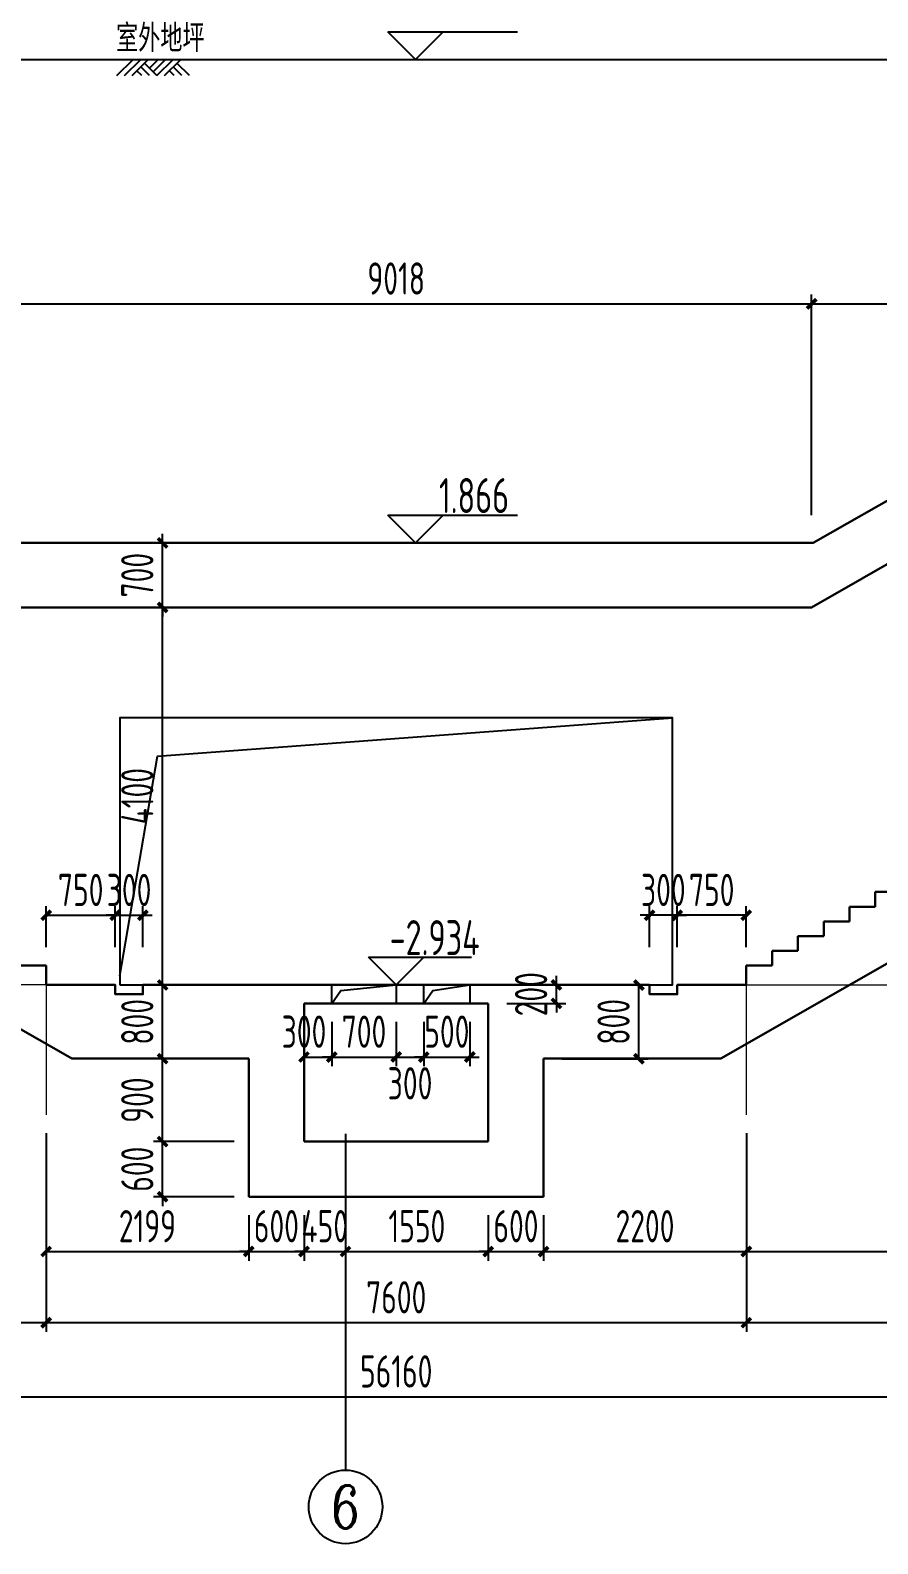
# Model space of a CAD drawing. Header units: millimetres. Extents: x -897614 to 191467, y -439928 to 101803.
# Drawn here: x -2192 to 7006, y -220883 to -204449 of the extents above; entities that cross this region are included whole.
import ezdxf
from ezdxf.enums import TextEntityAlignment as Align

# ---------------------------------------------------------------- set-up
doc = ezdxf.new("R2010")
doc.units = ezdxf.units.MM
doc.header["$LTSCALE"] = 1000
doc.linetypes.add('ACAD_ISO04W100', pattern=[30, 24, -3, 0, -3])
for name, color, linetype in [('AXIS', 3, 'Continuous'), ('DIM_ELEV', 3, 'Continuous'), ('DIM_LEAD', 3, 'Continuous'), ('DMX', 7, 'Continuous'), ('gps', 233, 'Continuous'), ('JGKX', 7, 'Continuous'), ('KD', 7, 'Continuous')]:
    doc.layers.add(name, color=color, linetype=linetype)
for name, color, linetype, lineweight in [('AXIS_TEXT', 7, 'Continuous', 18), ('DOTE', 8, 'ACAD_ISO04W100', 9), ('WALL', 6, 'Continuous', 30)]:
    doc.layers.add(name, color=color, linetype=linetype, lineweight=lineweight)
doc.styles.add('_TCH_AXIS', font='COMPLEX', dxfattribs={"bigfont": 'GBCBIG'})
doc.styles.add('GPS', font='txt1.shx', dxfattribs={"width": 0.8, "bigfont": 'hztxt.shx'})
doc.styles.add('TSSD', font='tssdeng.shx', dxfattribs={"width": 0.7, "bigfont": 'tssdchn.shx'})
doc.dimstyles.new('TSD', dxfattribs={"dimtxt": 350, "dimasz": 100, "dimexe": 100, "dimexo": 200, "dimgap": 100, "dimtad": 1, "dimdec": 0, "dimzin": 0, "dimdsep": 46, "dimtxsty": 'TSSD', "dimblk": 'ARCHTICK', "dimcen": 0.09, "dimclrt": 7, "dimazin": 2, "dimtfac": 1, "dimtdec": 0, "dimtix": 1, "dimtmove": 2, "dimatfit": 3, "dimfxl": 0, "dimtolj": 1, "dimtzin": 0, "dimarcsym": 0})

# ---------------------------------------------------------------- blocks, each defined once
blk = doc.blocks.new('_ArchTick')
at = {"color": 0, "linetype": 'ByBlock', "const_width": 0.4}
blk.add_lwpolyline([(-0.5, -0.5), (0.5, 0.5)], dxfattribs=at)
blk = doc.blocks.new('*D65')
at = {"layer": 'Defpoints', "color": 0, "transparency": 16777216}
for p in [(-6220, -216224), (-2020, -216224), (-2020, -218482)]:
    blk.add_point(p, dxfattribs=at)
at = {"layer": 'DIM_LEAD', "color": 0, "lineweight": -2, "transparency": 16777216}
for p, q in [((-6220, -216424), (-6220, -218582)), ((-2020, -216424), (-2020, -218582)), ((-6220, -218482), (-2020, -218482))]:
    blk.add_line(p, q, dxfattribs=at)
at = {"layer": 'DIM_LEAD', "color": 0, "lineweight": -2, "transparency": 16777216, "xscale": 100, "yscale": 100, "zscale": 100, "rotation": 180}
blk.add_blockref('_ArchTick', (-6220, -218482), dxfattribs=at)
at = {"layer": 'DIM_LEAD', "color": 0, "lineweight": -2, "transparency": 16777216, "xscale": 100, "yscale": 100, "zscale": 100}
blk.add_blockref('_ArchTick', (-2020, -218482), dxfattribs=at)
at = {"layer": 'DIM_LEAD', "color": 7, "transparency": 16777216, "insert": (-4120, -218207), "char_height": 350, "attachment_point": 5, "style": 'TSSD'}
blk.add_mtext('\\A1;4200', dxfattribs=at)
blk = doc.blocks.new('*D66')
at = {"layer": 'Defpoints', "color": 0, "transparency": 16777216}
for p in [(-2020, -216224), (5580, -216224), (5580, -218482)]:
    blk.add_point(p, dxfattribs=at)
at = {"layer": 'DIM_LEAD', "color": 0, "lineweight": -2, "transparency": 16777216}
for p, q in [((-2020, -216424), (-2020, -218582)), ((5580, -216424), (5580, -218582)), ((-2020, -218482), (5580, -218482))]:
    blk.add_line(p, q, dxfattribs=at)
at = {"layer": 'DIM_LEAD', "color": 0, "lineweight": -2, "transparency": 16777216, "xscale": 100, "yscale": 100, "zscale": 100, "rotation": 180}
blk.add_blockref('_ArchTick', (-2020, -218482), dxfattribs=at)
at = {"layer": 'DIM_LEAD', "color": 0, "lineweight": -2, "transparency": 16777216, "xscale": 100, "yscale": 100, "zscale": 100}
blk.add_blockref('_ArchTick', (5580, -218482), dxfattribs=at)
at = {"layer": 'DIM_LEAD', "color": 7, "transparency": 16777216, "insert": (1780, -218207), "char_height": 350, "attachment_point": 5, "style": 'TSSD'}
blk.add_mtext('\\A1;7600', dxfattribs=at)
blk = doc.blocks.new('*D74')
at = {"layer": 'Defpoints', "color": 0, "transparency": 16777216}
for p in [(-26300, -216224), (29860, -216224), (29860, -219287)]:
    blk.add_point(p, dxfattribs=at)
at = {"layer": 'DIM_LEAD', "color": 0, "lineweight": -2, "transparency": 16777216}
for p, q in [((-26300, -216424), (-26300, -219387)), ((29860, -216424), (29860, -219387)), ((-26300, -219287), (29860, -219287))]:
    blk.add_line(p, q, dxfattribs=at)
at = {"layer": 'DIM_LEAD', "color": 0, "lineweight": -2, "transparency": 16777216, "xscale": 100, "yscale": 100, "zscale": 100, "rotation": 180}
blk.add_blockref('_ArchTick', (-26300, -219287), dxfattribs=at)
at = {"layer": 'DIM_LEAD', "color": 0, "lineweight": -2, "transparency": 16777216, "xscale": 100, "yscale": 100, "zscale": 100}
blk.add_blockref('_ArchTick', (29860, -219287), dxfattribs=at)
at = {"layer": 'DIM_LEAD', "color": 7, "transparency": 16777216, "insert": (1780, -219012), "char_height": 350, "attachment_point": 5, "style": 'TSSD'}
blk.add_mtext('\\A1;56160', dxfattribs=at)
blk = doc.blocks.new('*D79')
at = {"layer": 'Defpoints', "color": 0, "transparency": 16777216}
for p in [(-2020, -216224), (179, -217116), (179, -217710)]:
    blk.add_point(p, dxfattribs=at)
at = {"layer": 'DIM_LEAD', "color": 0, "lineweight": -2, "transparency": 16777216}
for p, q in [((-2020, -216424), (-2020, -217810)), ((179, -217316), (179, -217810)), ((-2020, -217710), (179, -217710))]:
    blk.add_line(p, q, dxfattribs=at)
at = {"layer": 'DIM_LEAD', "color": 0, "lineweight": -2, "transparency": 16777216, "xscale": 100, "yscale": 100, "zscale": 100, "rotation": 180}
blk.add_blockref('_ArchTick', (-2020, -217710), dxfattribs=at)
at = {"layer": 'DIM_LEAD', "color": 0, "lineweight": -2, "transparency": 16777216, "xscale": 100, "yscale": 100, "zscale": 100}
blk.add_blockref('_ArchTick', (179, -217710), dxfattribs=at)
at = {"layer": 'DIM_LEAD', "color": 7, "transparency": 16777216, "insert": (-921, -217435), "char_height": 350, "attachment_point": 5, "style": 'TSSD'}
blk.add_mtext('\\A1;2199', dxfattribs=at)
blk = doc.blocks.new('*D80')
at = {"layer": 'Defpoints', "color": 0, "transparency": 16777216}
for p in [(179, -217116), (779, -217116), (779, -217710)]:
    blk.add_point(p, dxfattribs=at)
at = {"layer": 'DIM_LEAD', "color": 0, "lineweight": -2, "transparency": 16777216}
for p, q in [((179, -217316), (179, -217810)), ((779, -217316), (779, -217810)), ((179, -217710), (79, -217710)), ((179, -217710), (779, -217710)), ((779, -217710), (879, -217710))]:
    blk.add_line(p, q, dxfattribs=at)
at = {"layer": 'DIM_LEAD', "color": 0, "lineweight": -2, "transparency": 16777216, "xscale": 100, "yscale": 100, "zscale": 100}
blk.add_blockref('_ArchTick', (179, -217710), dxfattribs=at)
at = {"layer": 'DIM_LEAD', "color": 0, "lineweight": -2, "transparency": 16777216, "xscale": 100, "yscale": 100, "zscale": 100, "rotation": 180}
blk.add_blockref('_ArchTick', (779, -217710), dxfattribs=at)
at = {"layer": 'DIM_LEAD', "color": 7, "transparency": 16777216, "insert": (479, -217435), "char_height": 350, "attachment_point": 5, "style": 'TSSD'}
blk.add_mtext('\\A1;600', dxfattribs=at)
blk = doc.blocks.new('*D81')
at = {"layer": 'Defpoints', "color": 0, "transparency": 16777216}
for p in [(779, -217116), (1229, -217116), (1229, -217710)]:
    blk.add_point(p, dxfattribs=at)
at = {"layer": 'DIM_LEAD', "color": 0, "lineweight": -2, "transparency": 16777216}
for p, q in [((779, -217316), (779, -217810)), ((1229, -217316), (1229, -217810)), ((779, -217710), (679, -217710)), ((779, -217710), (1229, -217710)), ((1229, -217710), (1329, -217710))]:
    blk.add_line(p, q, dxfattribs=at)
at = {"layer": 'DIM_LEAD', "color": 0, "lineweight": -2, "transparency": 16777216, "xscale": 100, "yscale": 100, "zscale": 100}
blk.add_blockref('_ArchTick', (779, -217710), dxfattribs=at)
at = {"layer": 'DIM_LEAD', "color": 0, "lineweight": -2, "transparency": 16777216, "xscale": 100, "yscale": 100, "zscale": 100, "rotation": 180}
blk.add_blockref('_ArchTick', (1229, -217710), dxfattribs=at)
at = {"layer": 'DIM_LEAD', "color": 7, "transparency": 16777216, "insert": (1004, -217435), "char_height": 350, "attachment_point": 5, "style": 'TSSD'}
blk.add_mtext('\\A1;450', dxfattribs=at)
blk = doc.blocks.new('*D82')
at = {"layer": 'Defpoints', "color": 0, "transparency": 16777216}
for p in [(1229, -217116), (2779, -217116), (2779, -217710)]:
    blk.add_point(p, dxfattribs=at)
at = {"layer": 'DIM_LEAD', "color": 0, "lineweight": -2, "transparency": 16777216}
for p, q in [((1229, -217316), (1229, -217810)), ((2779, -217316), (2779, -217810)), ((1229, -217710), (2779, -217710))]:
    blk.add_line(p, q, dxfattribs=at)
at = {"layer": 'DIM_LEAD', "color": 0, "lineweight": -2, "transparency": 16777216, "xscale": 100, "yscale": 100, "zscale": 100, "rotation": 180}
blk.add_blockref('_ArchTick', (1229, -217710), dxfattribs=at)
at = {"layer": 'DIM_LEAD', "color": 0, "lineweight": -2, "transparency": 16777216, "xscale": 100, "yscale": 100, "zscale": 100}
blk.add_blockref('_ArchTick', (2779, -217710), dxfattribs=at)
at = {"layer": 'DIM_LEAD', "color": 7, "transparency": 16777216, "insert": (2004, -217435), "char_height": 350, "attachment_point": 5, "style": 'TSSD'}
blk.add_mtext('\\A1;1550', dxfattribs=at)
blk = doc.blocks.new('*D83')
at = {"layer": 'Defpoints', "color": 0, "transparency": 16777216}
for p in [(2779, -217116), (3379, -217116), (3379, -217710)]:
    blk.add_point(p, dxfattribs=at)
at = {"layer": 'DIM_LEAD', "color": 0, "lineweight": -2, "transparency": 16777216}
for p, q in [((2779, -217316), (2779, -217810)), ((3379, -217316), (3379, -217810)), ((2779, -217710), (2679, -217710)), ((2779, -217710), (3379, -217710)), ((3379, -217710), (3479, -217710))]:
    blk.add_line(p, q, dxfattribs=at)
at = {"layer": 'DIM_LEAD', "color": 0, "lineweight": -2, "transparency": 16777216, "xscale": 100, "yscale": 100, "zscale": 100}
blk.add_blockref('_ArchTick', (2779, -217710), dxfattribs=at)
at = {"layer": 'DIM_LEAD', "color": 0, "lineweight": -2, "transparency": 16777216, "xscale": 100, "yscale": 100, "zscale": 100, "rotation": 180}
blk.add_blockref('_ArchTick', (3379, -217710), dxfattribs=at)
at = {"layer": 'DIM_LEAD', "color": 7, "transparency": 16777216, "insert": (3079, -217435), "char_height": 350, "attachment_point": 5, "style": 'TSSD'}
blk.add_mtext('\\A1;600', dxfattribs=at)
blk = doc.blocks.new('*D84')
at = {"layer": 'Defpoints', "color": 0, "transparency": 16777216}
for p in [(5580, -216224), (3379, -217116), (5580, -217710)]:
    blk.add_point(p, dxfattribs=at)
at = {"layer": 'DIM_LEAD', "color": 0, "lineweight": -2, "transparency": 16777216}
for p, q in [((5580, -216424), (5580, -217810)), ((3379, -217316), (3379, -217810)), ((3379, -217710), (5580, -217710))]:
    blk.add_line(p, q, dxfattribs=at)
at = {"layer": 'DIM_LEAD', "color": 0, "lineweight": -2, "transparency": 16777216, "xscale": 100, "yscale": 100, "zscale": 100, "rotation": 180}
blk.add_blockref('_ArchTick', (3379, -217710), dxfattribs=at)
at = {"layer": 'DIM_LEAD', "color": 0, "lineweight": -2, "transparency": 16777216, "xscale": 100, "yscale": 100, "zscale": 100}
blk.add_blockref('_ArchTick', (5580, -217710), dxfattribs=at)
at = {"layer": 'DIM_LEAD', "color": 7, "transparency": 16777216, "insert": (4480, -217435), "char_height": 350, "attachment_point": 5, "style": 'TSSD'}
blk.add_mtext('\\A1;2200', dxfattribs=at)
blk = doc.blocks.new('*D85')
at = {"layer": 'Defpoints', "color": 0, "transparency": 16777216}
for p in [(5580, -216224), (9780, -216224), (9780, -217710)]:
    blk.add_point(p, dxfattribs=at)
at = {"layer": 'DIM_LEAD', "color": 0, "lineweight": -2, "transparency": 16777216}
for p, q in [((5580, -216424), (5580, -217810)), ((9780, -216424), (9780, -217810)), ((5580, -217710), (9780, -217710))]:
    blk.add_line(p, q, dxfattribs=at)
at = {"layer": 'DIM_LEAD', "color": 0, "lineweight": -2, "transparency": 16777216, "xscale": 100, "yscale": 100, "zscale": 100, "rotation": 180}
blk.add_blockref('_ArchTick', (5580, -217710), dxfattribs=at)
at = {"layer": 'DIM_LEAD', "color": 0, "lineweight": -2, "transparency": 16777216, "xscale": 100, "yscale": 100, "zscale": 100}
blk.add_blockref('_ArchTick', (9780, -217710), dxfattribs=at)
at = {"layer": 'DIM_LEAD', "color": 7, "transparency": 16777216, "insert": (7680, -217435), "char_height": 350, "attachment_point": 5, "style": 'TSSD'}
blk.add_mtext('\\A1;4200', dxfattribs=at)
blk = doc.blocks.new('*D86')
at = {"layer": 'Defpoints', "color": 0, "transparency": 16777216}
for p in [(5580, -216224), (9780, -216224), (9780, -218482)]:
    blk.add_point(p, dxfattribs=at)
at = {"layer": 'DIM_LEAD', "color": 0, "lineweight": -2, "transparency": 16777216}
for p, q in [((5580, -216424), (5580, -218582)), ((9780, -216424), (9780, -218582)), ((5580, -218482), (9780, -218482))]:
    blk.add_line(p, q, dxfattribs=at)
at = {"layer": 'DIM_LEAD', "color": 0, "lineweight": -2, "transparency": 16777216, "xscale": 100, "yscale": 100, "zscale": 100, "rotation": 180}
blk.add_blockref('_ArchTick', (5580, -218482), dxfattribs=at)
at = {"layer": 'DIM_LEAD', "color": 0, "lineweight": -2, "transparency": 16777216, "xscale": 100, "yscale": 100, "zscale": 100}
blk.add_blockref('_ArchTick', (9780, -218482), dxfattribs=at)
at = {"layer": 'DIM_LEAD', "color": 7, "transparency": 16777216, "insert": (7680, -218207), "char_height": 350, "attachment_point": 5, "style": 'TSSD'}
blk.add_mtext('\\A1;4200', dxfattribs=at)
blk = doc.blocks.new('*D87')
at = {"layer": 'Defpoints', "color": 0, "transparency": 16777216}
for p in [(-756, -216516), (222, -216516), (222, -217116)]:
    blk.add_point(p, dxfattribs=at)
at = {"layer": 'DIM_LEAD', "color": 0, "lineweight": -2, "transparency": 16777216}
for p, q in [((-756, -216516), (-756, -216416)), ((22, -216516), (-856, -216516)), ((-756, -217116), (-756, -216516)), ((22, -217116), (-856, -217116)), ((-756, -217116), (-756, -217216))]:
    blk.add_line(p, q, dxfattribs=at)
at = {"layer": 'DIM_LEAD', "color": 0, "lineweight": -2, "transparency": 16777216, "xscale": 100, "yscale": 100, "zscale": 100}
for p, rotation in [((-756, -216516), 270), ((-756, -217116), 90)]:
    blk.add_blockref('_ArchTick', p, dxfattribs=dict(at, rotation=rotation))
at = {"layer": 'DIM_LEAD', "color": 7, "transparency": 16777216, "insert": (-1031, -216816), "char_height": 350, "attachment_point": 5, "rotation": 90, "style": 'TSSD'}
blk.add_mtext('\\A1;600', dxfattribs=at)
blk = doc.blocks.new('*D88')
at = {"layer": 'Defpoints', "color": 0, "transparency": 16777216}
for p in [(-756, -215616), (179, -215616), (222, -216516)]:
    blk.add_point(p, dxfattribs=at)
at = {"layer": 'DIM_LEAD', "color": 0, "lineweight": -2, "transparency": 16777216}
for p, q in [((-21, -215616), (-856, -215616)), ((-756, -216516), (-756, -215616)), ((22, -216516), (-856, -216516))]:
    blk.add_line(p, q, dxfattribs=at)
at = {"layer": 'DIM_LEAD', "color": 0, "lineweight": -2, "transparency": 16777216, "xscale": 100, "yscale": 100, "zscale": 100}
for p, rotation in [((-756, -215616), 90), ((-756, -216516), 270)]:
    blk.add_blockref('_ArchTick', p, dxfattribs=dict(at, rotation=rotation))
at = {"layer": 'DIM_LEAD', "color": 7, "transparency": 16777216, "insert": (-1031, -216066), "char_height": 350, "attachment_point": 5, "rotation": 90, "style": 'TSSD'}
blk.add_mtext('\\A1;900', dxfattribs=at)
blk = doc.blocks.new('*D89')
at = {"layer": 'Defpoints', "color": 0, "transparency": 16777216}
for p in [(-756, -214816), (-20, -214816), (179, -215616)]:
    blk.add_point(p, dxfattribs=at)
at = {"layer": 'DIM_LEAD', "color": 0, "lineweight": -2, "transparency": 16777216}
for p, q in [((-220, -214816), (-856, -214816)), ((-756, -215616), (-756, -214816)), ((-21, -215616), (-856, -215616))]:
    blk.add_line(p, q, dxfattribs=at)
at = {"layer": 'DIM_LEAD', "color": 0, "lineweight": -2, "transparency": 16777216, "xscale": 100, "yscale": 100, "zscale": 100}
for p, rotation in [((-756, -214816), 90), ((-756, -215616), 270)]:
    blk.add_blockref('_ArchTick', p, dxfattribs=dict(at, rotation=rotation))
at = {"layer": 'DIM_LEAD', "color": 7, "transparency": 16777216, "insert": (-1031, -215216), "char_height": 350, "attachment_point": 5, "rotation": 90, "style": 'TSSD'}
blk.add_mtext('\\A1;800', dxfattribs=at)
blk = doc.blocks.new('*D97')
at = {"layer": 'Defpoints', "color": 0, "transparency": 16777216}
for p in [(6289, -207420), (-2729, -209916), (6289, -209916)]:
    blk.add_point(p, dxfattribs=at)
at = {"layer": 'DIM_LEAD', "color": 0, "lineweight": -2, "transparency": 16777216}
for p, q in [((-2729, -209716), (-2729, -207320)), ((6289, -209716), (6289, -207320)), ((-2729, -207420), (6289, -207420))]:
    blk.add_line(p, q, dxfattribs=at)
at = {"layer": 'DIM_LEAD', "color": 0, "lineweight": -2, "transparency": 16777216, "xscale": 100, "yscale": 100, "zscale": 100, "rotation": 180}
blk.add_blockref('_ArchTick', (-2729, -207420), dxfattribs=at)
at = {"layer": 'DIM_LEAD', "color": 0, "lineweight": -2, "transparency": 16777216, "xscale": 100, "yscale": 100, "zscale": 100}
blk.add_blockref('_ArchTick', (6289, -207420), dxfattribs=at)
at = {"layer": 'DIM_LEAD', "color": 7, "transparency": 16777216, "insert": (1780, -207145), "char_height": 350, "attachment_point": 5, "style": 'TSSD'}
blk.add_mtext('\\A1;9018', dxfattribs=at)
blk = doc.blocks.new('*D98')
at = {"layer": 'Defpoints', "color": 0, "transparency": 16777216}
for p in [(9544, -207420), (9544, -208356), (6289, -209916)]:
    blk.add_point(p, dxfattribs=at)
at = {"layer": 'DIM_LEAD', "color": 0, "lineweight": -2, "transparency": 16777216}
for p, q in [((6289, -209716), (6289, -207320)), ((9544, -208156), (9544, -207320)), ((6289, -207420), (9544, -207420))]:
    blk.add_line(p, q, dxfattribs=at)
at = {"layer": 'DIM_LEAD', "color": 0, "lineweight": -2, "transparency": 16777216, "xscale": 100, "yscale": 100, "zscale": 100, "rotation": 180}
blk.add_blockref('_ArchTick', (6289, -207420), dxfattribs=at)
at = {"layer": 'DIM_LEAD', "color": 0, "lineweight": -2, "transparency": 16777216, "xscale": 100, "yscale": 100, "zscale": 100}
blk.add_blockref('_ArchTick', (9544, -207420), dxfattribs=at)
at = {"layer": 'DIM_LEAD', "color": 7, "transparency": 16777216, "insert": (7916, -207145), "char_height": 350, "attachment_point": 5, "style": 'TSSD'}
blk.add_mtext('\\A1;3255', dxfattribs=at)
blk = doc.blocks.new('*D104')
at = {"layer": 'Defpoints', "color": 0, "transparency": 16777216}
for p in [(-756, -210716), (-20, -210716), (-20, -214816)]:
    blk.add_point(p, dxfattribs=at)
at = {"layer": 'DIM_LEAD', "color": 0, "lineweight": -2, "transparency": 16777216}
for p, q in [((-220, -210716), (-856, -210716)), ((-756, -214816), (-756, -210716)), ((-220, -214816), (-856, -214816))]:
    blk.add_line(p, q, dxfattribs=at)
at = {"layer": 'DIM_LEAD', "color": 0, "lineweight": -2, "transparency": 16777216, "xscale": 100, "yscale": 100, "zscale": 100}
for p, rotation in [((-756, -210716), 90), ((-756, -214816), 270)]:
    blk.add_blockref('_ArchTick', p, dxfattribs=dict(at, rotation=rotation))
at = {"layer": 'DIM_LEAD', "color": 7, "transparency": 16777216, "insert": (-1031, -212766), "char_height": 350, "attachment_point": 5, "rotation": 90, "style": 'TSSD'}
blk.add_mtext('\\A1;4100', dxfattribs=at)
blk = doc.blocks.new('*D105')
at = {"layer": 'Defpoints', "color": 0, "transparency": 16777216}
for p in [(-756, -210016), (-20, -210016), (-20, -210716)]:
    blk.add_point(p, dxfattribs=at)
at = {"layer": 'DIM_LEAD', "color": 0, "lineweight": -2, "transparency": 16777216}
for p, q in [((-220, -210016), (-856, -210016)), ((-756, -210016), (-756, -209916)), ((-756, -210716), (-756, -210016)), ((-220, -210716), (-856, -210716)), ((-756, -210716), (-756, -210816))]:
    blk.add_line(p, q, dxfattribs=at)
at = {"layer": 'DIM_LEAD', "color": 0, "lineweight": -2, "transparency": 16777216, "xscale": 100, "yscale": 100, "zscale": 100}
for p, rotation in [((-756, -210016), 270), ((-756, -210716), 90)]:
    blk.add_blockref('_ArchTick', p, dxfattribs=dict(at, rotation=rotation))
at = {"layer": 'DIM_LEAD', "color": 7, "transparency": 16777216, "insert": (-1031, -210366), "char_height": 350, "attachment_point": 5, "rotation": 90, "style": 'TSSD'}
blk.add_mtext('\\A1;700', dxfattribs=at)
blk = doc.blocks.new('*D119')
at = {"layer": 'Defpoints', "color": 0, "transparency": 16777216}
for p in [(3379, -214816), (4414, -214816), (3379, -215616)]:
    blk.add_point(p, dxfattribs=at)
at = {"layer": 'DIM_LEAD', "color": 0, "lineweight": -2, "transparency": 16777216}
for p, q in [((3579, -214816), (4514, -214816)), ((4414, -215616), (4414, -214816)), ((3579, -215616), (4514, -215616))]:
    blk.add_line(p, q, dxfattribs=at)
at = {"layer": 'DIM_LEAD', "color": 0, "lineweight": -2, "transparency": 16777216, "xscale": 100, "yscale": 100, "zscale": 100}
for p, rotation in [((4414, -214816), 90), ((4414, -215616), 270)]:
    blk.add_blockref('_ArchTick', p, dxfattribs=dict(at, rotation=rotation))
at = {"layer": 'DIM_LEAD', "color": 7, "transparency": 16777216, "insert": (4139, -215216), "char_height": 350, "attachment_point": 5, "rotation": 90, "style": 'TSSD'}
blk.add_mtext('\\A1;800', dxfattribs=at)
blk = doc.blocks.new('*D586')
at = {"layer": 'Defpoints', "color": 0, "transparency": 16777216}
for p in [(779, -215016, 0), (1080, -215016, 0), (1080, -215598)]:
    blk.add_point(p, dxfattribs=at)
at = {"layer": 'DIM_LEAD', "color": 0, "lineweight": -2, "transparency": 16777216}
for p, q in [((779, -215216), (779, -215698)), ((1080, -215216), (1080, -215698)), ((779, -215598), (1080, -215598))]:
    blk.add_line(p, q, dxfattribs=at)
at = {"layer": 'DIM_LEAD', "color": 0, "lineweight": -2, "transparency": 16777216, "xscale": 100, "yscale": 100, "zscale": 100, "rotation": 180}
blk.add_blockref('_ArchTick', (779, -215598), dxfattribs=at)
at = {"layer": 'DIM_LEAD', "color": 0, "lineweight": -2, "transparency": 16777216, "xscale": 100, "yscale": 100, "zscale": 100}
blk.add_blockref('_ArchTick', (1080, -215598), dxfattribs=at)
at = {"layer": 'DIM_LEAD', "color": 7, "transparency": 16777216, "insert": (779, -215323), "char_height": 350, "attachment_point": 5, "style": 'TSSD'}
blk.add_mtext('\\A1;300', dxfattribs=at)
blk = doc.blocks.new('*D587')
at = {"layer": 'Defpoints', "color": 0, "transparency": 16777216}
for p in [(1080, -215016, 0), (1780, -215016, 0), (1780, -215598)]:
    blk.add_point(p, dxfattribs=at)
at = {"layer": 'DIM_LEAD', "color": 0, "lineweight": -2, "transparency": 16777216}
for p, q in [((1080, -215216), (1080, -215698)), ((1780, -215216), (1780, -215698)), ((1080, -215598), (980, -215598)), ((1080, -215598), (1780, -215598)), ((1780, -215598), (1880, -215598))]:
    blk.add_line(p, q, dxfattribs=at)
at = {"layer": 'DIM_LEAD', "color": 0, "lineweight": -2, "transparency": 16777216, "xscale": 100, "yscale": 100, "zscale": 100}
blk.add_blockref('_ArchTick', (1080, -215598), dxfattribs=at)
at = {"layer": 'DIM_LEAD', "color": 0, "lineweight": -2, "transparency": 16777216, "xscale": 100, "yscale": 100, "zscale": 100, "rotation": 180}
blk.add_blockref('_ArchTick', (1780, -215598), dxfattribs=at)
at = {"layer": 'DIM_LEAD', "color": 7, "transparency": 16777216, "insert": (1430, -215323), "char_height": 350, "attachment_point": 5, "style": 'TSSD'}
blk.add_mtext('\\A1;700', dxfattribs=at)
blk = doc.blocks.new('*D588')
at = {"layer": 'Defpoints', "color": 0, "transparency": 16777216}
for p in [(2779, -214816, 0), (3519, -214816), (2779, -215016, 0)]:
    blk.add_point(p, dxfattribs=at)
at = {"layer": 'DIM_LEAD', "color": 0, "lineweight": -2, "transparency": 16777216}
for p, q in [((3519, -214816), (3519, -214716)), ((2979, -214816), (3619, -214816)), ((3519, -215016), (3519, -214816)), ((2979, -215016), (3619, -215016)), ((3519, -215016), (3519, -215116))]:
    blk.add_line(p, q, dxfattribs=at)
at = {"layer": 'DIM_LEAD', "color": 0, "lineweight": -2, "transparency": 16777216, "xscale": 100, "yscale": 100, "zscale": 100}
for p, rotation in [((3519, -214816), 270), ((3519, -215016), 90)]:
    blk.add_blockref('_ArchTick', p, dxfattribs=dict(at, rotation=rotation))
at = {"layer": 'DIM_LEAD', "color": 7, "transparency": 16777216, "insert": (3244, -214916), "char_height": 350, "attachment_point": 5, "rotation": 90, "style": 'TSSD'}
blk.add_mtext('\\A1;200', dxfattribs=at)
blk = doc.blocks.new('*D898')
at = {"layer": 'Defpoints', "color": 0, "transparency": 16777216}
for p in [(1780, -215016, 0), (2079, -215016), (2079, -215598)]:
    blk.add_point(p, dxfattribs=at)
at = {"layer": 'DIM_LEAD', "color": 0, "lineweight": -2, "transparency": 16777216}
for p, q in [((1780, -215216), (1780, -215698)), ((2079, -215216), (2079, -215698)), ((1780, -215598), (2079, -215598))]:
    blk.add_line(p, q, dxfattribs=at)
at = {"layer": 'DIM_LEAD', "color": 0, "lineweight": -2, "transparency": 16777216, "xscale": 100, "yscale": 100, "zscale": 100, "rotation": 180}
blk.add_blockref('_ArchTick', (1780, -215598), dxfattribs=at)
at = {"layer": 'DIM_LEAD', "color": 0, "lineweight": -2, "transparency": 16777216, "xscale": 100, "yscale": 100, "zscale": 100}
blk.add_blockref('_ArchTick', (2079, -215598), dxfattribs=at)
at = {"layer": 'DIM_LEAD', "color": 7, "transparency": 16777216, "insert": (1930, -215884), "char_height": 350, "attachment_point": 5, "style": 'TSSD'}
blk.add_mtext('\\A1;300', dxfattribs=at)
blk = doc.blocks.new('*D899')
at = {"layer": 'Defpoints', "color": 0, "transparency": 16777216}
for p in [(2079, -215016), (2579, -215016), (2579, -215598)]:
    blk.add_point(p, dxfattribs=at)
at = {"layer": 'DIM_LEAD', "color": 0, "lineweight": -2, "transparency": 16777216}
for p, q in [((2079, -215216), (2079, -215698)), ((2579, -215216), (2579, -215698)), ((2079, -215598), (1979, -215598)), ((2079, -215598), (2579, -215598)), ((2579, -215598), (2679, -215598))]:
    blk.add_line(p, q, dxfattribs=at)
at = {"layer": 'DIM_LEAD', "color": 0, "lineweight": -2, "transparency": 16777216, "xscale": 100, "yscale": 100, "zscale": 100}
blk.add_blockref('_ArchTick', (2079, -215598), dxfattribs=at)
at = {"layer": 'DIM_LEAD', "color": 0, "lineweight": -2, "transparency": 16777216, "xscale": 100, "yscale": 100, "zscale": 100, "rotation": 180}
blk.add_blockref('_ArchTick', (2579, -215598), dxfattribs=at)
at = {"layer": 'DIM_LEAD', "color": 7, "transparency": 16777216, "insert": (2329, -215323), "char_height": 350, "attachment_point": 5, "style": 'TSSD'}
blk.add_mtext('\\A1;500', dxfattribs=at)
blk = doc.blocks.new('*D906')
at = {"layer": 'Defpoints', "color": 0, "transparency": 16777216}
for p in [(-1270, -214059), (-2020, -214606, 0), (-1270, -214606, 0)]:
    blk.add_point(p, dxfattribs=at)
at = {"layer": 'DIM_LEAD', "color": 0, "lineweight": -2, "transparency": 16777216}
for p, q in [((-2020, -214406), (-2020, -213959)), ((-1270, -214406), (-1270, -213959)), ((-2020, -214059), (-1270, -214059))]:
    blk.add_line(p, q, dxfattribs=at)
at = {"layer": 'DIM_LEAD', "color": 0, "lineweight": -2, "transparency": 16777216, "xscale": 100, "yscale": 100, "zscale": 100, "rotation": 180}
blk.add_blockref('_ArchTick', (-2020, -214059), dxfattribs=at)
at = {"layer": 'DIM_LEAD', "color": 0, "lineweight": -2, "transparency": 16777216, "xscale": 100, "yscale": 100, "zscale": 100}
blk.add_blockref('_ArchTick', (-1270, -214059), dxfattribs=at)
at = {"layer": 'DIM_LEAD', "color": 7, "transparency": 16777216, "insert": (-1645, -213784), "char_height": 350, "attachment_point": 5, "style": 'TSSD'}
blk.add_mtext('\\A1;750', dxfattribs=at)
blk = doc.blocks.new('*D907')
at = {"layer": 'Defpoints', "color": 0, "transparency": 16777216}
for p in [(-970, -214059), (-1270, -214606, 0), (-970, -214606, 0)]:
    blk.add_point(p, dxfattribs=at)
at = {"layer": 'DIM_LEAD', "color": 0, "lineweight": -2, "transparency": 16777216}
for p, q in [((-1270, -214406), (-1270, -213959)), ((-970, -214406), (-970, -213959)), ((-1270, -214059), (-1370, -214059)), ((-1270, -214059), (-970, -214059)), ((-970, -214059), (-870, -214059))]:
    blk.add_line(p, q, dxfattribs=at)
at = {"layer": 'DIM_LEAD', "color": 0, "lineweight": -2, "transparency": 16777216, "xscale": 100, "yscale": 100, "zscale": 100}
blk.add_blockref('_ArchTick', (-1270, -214059), dxfattribs=at)
at = {"layer": 'DIM_LEAD', "color": 0, "lineweight": -2, "transparency": 16777216, "xscale": 100, "yscale": 100, "zscale": 100, "rotation": 180}
blk.add_blockref('_ArchTick', (-970, -214059), dxfattribs=at)
at = {"layer": 'DIM_LEAD', "color": 7, "transparency": 16777216, "insert": (-1120, -213784), "char_height": 350, "attachment_point": 5, "style": 'TSSD'}
blk.add_mtext('\\A1;300', dxfattribs=at)
blk = doc.blocks.new('*D908')
at = {"layer": 'Defpoints', "color": 0, "transparency": 16777216}
for p in [(4829, -214059), (4829, -214606, 0), (5579, -214606, 0)]:
    blk.add_point(p, dxfattribs=at)
at = {"layer": 'DIM_LEAD', "color": 0, "lineweight": -2, "transparency": 16777216}
for p, q in [((4829, -214406), (4829, -213959)), ((5579, -214406), (5579, -213959)), ((5579, -214059), (4829, -214059))]:
    blk.add_line(p, q, dxfattribs=at)
at = {"layer": 'DIM_LEAD', "color": 0, "lineweight": -2, "transparency": 16777216, "xscale": 100, "yscale": 100, "zscale": 100, "rotation": 180}
blk.add_blockref('_ArchTick', (4829, -214059), dxfattribs=at)
at = {"layer": 'DIM_LEAD', "color": 0, "lineweight": -2, "transparency": 16777216, "xscale": 100, "yscale": 100, "zscale": 100}
blk.add_blockref('_ArchTick', (5579, -214059), dxfattribs=at)
at = {"layer": 'DIM_LEAD', "color": 7, "transparency": 16777216, "insert": (5204, -213784), "char_height": 350, "attachment_point": 5, "style": 'TSSD'}
blk.add_mtext('\\A1;750', dxfattribs=at)
blk = doc.blocks.new('*D909')
at = {"layer": 'Defpoints', "color": 0, "transparency": 16777216}
for p in [(4529, -214059), (4529, -214606, 0), (4829, -214606, 0)]:
    blk.add_point(p, dxfattribs=at)
at = {"layer": 'DIM_LEAD', "color": 0, "lineweight": -2, "transparency": 16777216}
for p, q in [((4529, -214406), (4529, -213959)), ((4829, -214406), (4829, -213959)), ((4529, -214059), (4429, -214059)), ((4829, -214059), (4529, -214059)), ((4829, -214059), (4929, -214059))]:
    blk.add_line(p, q, dxfattribs=at)
at = {"layer": 'DIM_LEAD', "color": 0, "lineweight": -2, "transparency": 16777216, "xscale": 100, "yscale": 100, "zscale": 100}
blk.add_blockref('_ArchTick', (4529, -214059), dxfattribs=at)
at = {"layer": 'DIM_LEAD', "color": 0, "lineweight": -2, "transparency": 16777216, "xscale": 100, "yscale": 100, "zscale": 100, "rotation": 180}
blk.add_blockref('_ArchTick', (4829, -214059), dxfattribs=at)
at = {"layer": 'DIM_LEAD', "color": 7, "transparency": 16777216, "insert": (4679, -213784), "char_height": 350, "attachment_point": 5, "style": 'TSSD'}
blk.add_mtext('\\A1;300', dxfattribs=at)

msp = doc.modelspace()

# ---------------------------------------------------------------- linework, layer by layer
at = {"layer": 'AXIS'}
msp.add_line((1229.82922, -216432.90952), (1229.82922, -220082.90952), dxfattribs=at)
msp.add_circle((1229.82922, -220482.90952), 400, dxfattribs=at)
at = {"layer": 'DIM_ELEV'}
for p, q in [((1988.19525, -204765.66326, 0), (1688.19525, -204465.66326, 0)), ((1688.19525, -204465.66326, 0), (3096.98767, -204465.66326, 0)), ((1988.19525, -204765.66326, 0), (2288.19525, -204465.66326, 0)), ((1988.19525, -210015.66326), (1688.19525, -209715.66326)), ((1688.19525, -209715.66326), (3096.98767, -209715.66326)), ((1988.19525, -210015.66326), (2288.19525, -209715.66326)), ((1779.76741, -214815.66326), (1479.76741, -214515.66326)), ((1479.76741, -214515.66326), (2596.26741, -214515.66326)), ((1779.76741, -214815.66326), (2079.76741, -214515.66326))]:
    msp.add_line(p, q, dxfattribs=at)
at = {"layer": 'DMX', "color": 7}
msp.add_line((-13400.2326, -204765.66326, 0), (16959.76742, -204765.66326, 0), dxfattribs=at)
at = {"layer": 'DOTE', "ltscale": 0.1}
for p, q in [((-2020.2326, -214605.66326), (-2020.2326, -216224.33185)), ((5579.76742, -214605.66326), (5579.76742, -216224.33185)), ((-1920.2326, -214815.66326), (-26300.2326, -214815.66326)), ((5579.76742, -214815.66326), (29959.76742, -214815.66326))]:
    msp.add_line(p, q, dxfattribs=at)
at = {"layer": 'gps'}
for p, q in [((-1251.58808, -204941.63207, 0), (-1075.61927, -204765.66326, 0)), ((-1169.28109, -204941.63207, 0), (-993.31229, -204765.66326, 0)), ((-1086.9741, -204941.63207, 0), (-911.0053, -204765.66326, 0)), ((-981.95746, -204941.63207, 0), (-1034.46578, -204889.12375, 0)), ((-899.65047, -204941.63207, 0), (-993.31229, -204847.97025, 0)), ((-817.34348, -204941.63207, 0), (-952.15879, -204806.81676, 0)), ((-899.65047, -204859.32508, 0), (-805.98865, -204765.66326, 0)), ((-858.49697, -204900.47858, 0), (-723.68166, -204765.66326, 0)), ((-817.34348, -204941.63207, 0), (-641.37467, -204765.66326, 0)), ((-735.03649, -204941.63207, 0), (-559.06768, -204765.66326, 0)), ((-630.01985, -204941.63207, 0), (-682.52817, -204889.12375, 0)), ((-547.71286, -204941.63207, 0), (-641.37467, -204847.97025, 0)), ((-465.40587, -204941.63207, 0), (-600.22118, -204806.81676, 0))]:
    msp.add_line(p, q, dxfattribs=at)
at = {"layer": 'JGKX'}
msp.add_line((579.76741, -214815.66326), (2779.32794, -214815.66326), dxfattribs=at)
at = {"layer": 'KD'}
msp.add_lwpolyline([(-1220.33526, -214815.66326), (4779.82721, -214815.66326), (4779.82721, -211915.66326), (-1220.33526, -211915.66326)], close=True, dxfattribs=at)
for points in [[(-1220.33526, -214715.66326), (-810.66777, -212330.939), (4779.82721, -211915.66326)], [(1079.6307, -215015.66326), (1178.0479, -214877.15634), (1779.76741, -214815.66326)], [(2079.29829, -215015.66326), (2177.71549, -214877.15634), (2579.29722, -214815.66326)]]:
    msp.add_lwpolyline(points, dxfattribs=at)
at = {"layer": 'KD', "elevation": 0}
for points in [[(1079.6307, -214815.66326), (1779.76741, -214815.66326), (1779.76741, -215015.66326), (1079.6307, -215015.66326)], [(2079.29829, -214815.66326), (2579.29722, -214815.66326), (2579.29722, -215015.66326), (2079.29829, -215015.66326)]]:
    msp.add_lwpolyline(points, close=True, dxfattribs=at)
at = {"layer": 'WALL'}
for p, q in [((6304.53365, -210015.66326), (9209.53365, -208355.66326)), ((6288.87231, -210715.66326), (9543.87231, -208855.66326)), ((6304.53365, -210015.66326), (-2744.99883, -210015.66326)), ((-2729.33749, -210715.66326), (6288.87231, -210715.66326)), ((-6554.57126, -212865.66326), (-1742.07126, -215615.66326)), ((10114.10608, -212865.66326), (5301.60608, -215615.66326)), ((779.32794, -215015.66326), (779.32794, -216515.66326)), ((2779.32794, -215015.66326), (2779.32794, -216515.66326)), ((179.15418, -215615.66326), (179.15418, -217115.66326)), ((779.32794, -216515.66326), (2779.32794, -216515.66326)), ((179.15418, -217115.66326), (3379.32794, -217115.66326)), ((3379.32794, -217115.66326), (222.32794, -217115.66326))]:
    msp.add_line(p, q, dxfattribs=at)
at = {"layer": 'WALL', "ltscale": 2}
for p, q in [((6979.76742, -213965.66326), (6979.76742, -213805.66326)), ((6979.76742, -213805.66326), (7259.76742, -213805.66326)), ((6419.76742, -214285.66326), (6419.76742, -214125.66326)), ((6419.76742, -214125.66326), (6699.76742, -214125.66326)), ((6699.76742, -214125.66326), (6699.76742, -213965.66326)), ((6699.76742, -213965.66326), (6979.76742, -213965.66326)), ((6139.76742, -214445.66326), (6139.76742, -214285.66326)), ((6139.76742, -214285.66326), (6419.76742, -214285.66326)), ((5859.76742, -214605.66326), (5859.76742, -214445.66326)), ((5859.76742, -214445.66326), (6139.76742, -214445.66326)), ((-2300.2326, -214605.66326), (-2020.2326, -214605.66326)), ((-2020.2326, -214605.66326), (-2020.2326, -214815.66326)), ((5579.76742, -214815.66326), (5579.76742, -214605.66326)), ((5579.76742, -214605.66326), (5859.76742, -214605.66326)), ((-970.33526, -214815.66326), (4529.82721, -214815.66326)), ((-1742.07126, -215615.66326), (179.15418, -215615.66326)), ((5301.60608, -215615.66326), (3379.32794, -215615.66326))]:
    msp.add_line(p, q, dxfattribs=at)
at = {"layer": 'WALL', "ltscale": 0.1}
for p, q in [((779.32794, -215015.66326), (2779.32794, -215015.66326)), ((2779.32794, -216515.66326), (2779.32794, -215015.66326)), ((3379.32794, -217115.66326), (3379.32794, -215615.66326))]:
    msp.add_line(p, q, dxfattribs=at)
at = {"layer": 'WALL', "ltscale": 2}
for points in [[(-970.33526, -214815.66326), (-970.33526, -214815.66326), (-970.33526, -214915.66326), (-1270.33526, -214915.66326), (-1270.33526, -214815.66326), (-2020.2326, -214815.66326)], [(5579.76742, -214815.66326), (4829.82721, -214815.66326), (4829.82721, -214915.66326), (4529.82721, -214915.66326), (4529.82721, -214815.66326)]]:
    msp.add_lwpolyline(points, dxfattribs=at)

# ---------------------------------------------------------------- texts
at = {"layer": 'AXIS_TEXT', "style": '_TCH_AXIS'}
msp.add_text('6', height=465.94816, dxfattribs=at).set_placement((1074.51317, -220715.8836), (1385.14528, -220715.8836), align=Align.FIT)
at = {"layer": 'DIM_ELEV', "style": 'TSSD', "width": 0.7}
for s, p in [('1.866', (2243.72064, -209691.56822)), ('-2.934', (1709.11071, -214491.56822))]:
    msp.add_text(s, height=380, dxfattribs=at).set_placement(p)
at = {"layer": 'gps', "color": 7, "style": 'GPS', "width": 0.8}
msp.add_text('室外地坪', height=300, dxfattribs=at).set_placement((-1260.94069, -204686.07568, 0))

# ---------------------------------------------------------------- dimensions: what is measured, and where the dimension line sits
at = {"layer": 'DIM_LEAD'}
for base, p1, p2, picture, middle in [((6288.87231, -207419.85055), (-2729.33749, -209915.66326), (6288.87231, -209915.66326), '*D97', (1779.76741, -207144.85055)), ((9543.87231, -207419.85055), (6288.87231, -209915.66326), (9543.87231, -208355.66326), '*D98', (7916.37231, -207144.85055)), ((-1270.33526, -214058.74263, 0), (-2020.2326, -214605.66326), (-1270.33526, -214605.66326), '*D906', (-1645.28393, -213783.74263, 0)), ((-970.33526, -214058.74263, 0), (-1270.33526, -214605.66326), (-970.33526, -214605.66326), '*D907', (-1120.33526, -213783.74263, 0)), ((1779.76741, -215597.90316, 0), (1079.6307, -215015.66326), (1779.76741, -215015.66326), '*D587', (1429.69906, -215322.90316, 0)), ((2579.29722, -215597.90316, 0), (2079.29829, -215015.66326, 0), (2579.29722, -215015.66326, 0), '*D899', (2329.29775, -215322.90316, 0)), ((29859.76742, -219286.97982), (-26300.2326, -216224.33185), (29859.76742, -216224.33185), '*D74', (1779.76741, -219011.97982)), ((-2020.2326, -218482.47455), (-6220.2326, -216224.33185), (-2020.2326, -216224.33185), '*D65', (-4120.2326, -218207.47455)), ((5579.76742, -218482.47455), (-2020.2326, -216224.33185), (5579.76742, -216224.33185), '*D66', (1779.76741, -218207.47455)), ((179.15418, -217710.38053), (-2020.2326, -216224.33185), (179.15418, -217115.66326), '*D79', (-920.53921, -217435.38053)), ((5579.76742, -217710.38053), (3379.32794, -217115.66326), (5579.76742, -216224.33185), '*D84', (4479.54768, -217435.38053)), ((9779.76742, -217710.38053), (5579.76742, -216224.33185), (9779.76742, -216224.33185), '*D85', (7679.76742, -217435.38053)), ((9779.76742, -218482.47455), (5579.76742, -216224.33185), (9779.76742, -216224.33185), '*D86', (7679.76742, -218207.47455)), ((779.32794, -217710.38053), (179.15418, -217115.66326), (779.32794, -217115.66326), '*D80', (479.24106, -217435.38053)), ((1229.32922, -217710.38053), (779.32794, -217115.66326), (1229.32922, -217115.66326), '*D81', (1004.32858, -217435.38053)), ((2779.32794, -217710.38053), (1229.32922, -217115.66326), (2779.32794, -217115.66326), '*D82', (2004.32858, -217435.38053)), ((3379.32794, -217710.38053), (2779.32794, -217115.66326), (3379.32794, -217115.66326), '*D83', (3079.32794, -217435.38053))]:
    dim = msp.add_linear_dim(base=base, p1=p1, p2=p2, dimstyle='TSD', override={"dimtfillclr": 256}, dxfattribs=at)
    dim.commit()
    dim.dimension.update_dxf_attribs({"geometry": picture, "text_midpoint": middle})
for base, p1, p2, angle, picture, middle in [((-755.65654, -210015.66326), (-20.40634, -210715.66326), (-20.40634, -210015.66326), 90, '*D105', (-1030.65654, -210365.66326)), ((-755.65654, -210715.66326), (-20.40634, -214815.66326), (-20.40634, -210715.66326), 90, '*D104', (-1030.65654, -212765.66326)), ((4528.99113, -214058.74263, 0), (4828.99113, -214605.66326), (4528.99113, -214605.66326), 180, '*D909', (4678.99113, -213783.74263, 0)), ((4828.99113, -214058.74263, 0), (5578.88847, -214605.66326), (4828.99113, -214605.66326), 180, '*D908', (5203.9398, -213783.74263, 0)), ((3518.70031, -214815.66326, 0), (2779.32794, -215015.66326), (2779.32794, -214815.66326), 90, '*D588', (3243.70031, -214915.66326, 0)), ((-755.65654, -214815.66326), (179.15418, -215615.66326), (-20.40634, -214815.66326), 90, '*D89', (-1030.65654, -215215.66326)), ((4414.13653, -214815.66326), (3379.32794, -215615.66326), (3379.32794, -214815.66326), 90, '*D119', (4139.13653, -215215.66326)), ((-755.65654, -215615.66326), (222.32794, -216515.66326), (179.15418, -215615.66326), 90, '*D88', (-1030.65654, -216065.66326)), ((-755.65654, -216515.66326), (222.32794, -217115.66326), (222.32794, -216515.66326), 90, '*D87', (-1030.65654, -216815.66326))]:
    dim = msp.add_linear_dim(base=base, p1=p1, p2=p2, angle=angle, dimstyle='TSD', override={"dimtfillclr": 256}, dxfattribs=at)
    dim.commit()
    dim.dimension.update_dxf_attribs({"geometry": picture, "text_midpoint": middle})
for base, p1, p2, picture, middle in [((1079.6307, -215597.90316, 0), (779.32794, -215015.66326), (1079.6307, -215015.66326), '*D586', (779.32794, -215322.90316, 0)), ((2079.29829, -215597.90316, 0), (1779.76741, -215015.66326), (2079.29829, -215015.66326, 0), '*D898', (1929.53285, -215884.36431, 0))]:
    dim = msp.add_linear_dim(base=base, p1=p1, p2=p2, dimstyle='TSD', override={"dimtfillclr": 256}, dxfattribs=at)
    dim.commit()
    dim.dimension.update_dxf_attribs({"geometry": picture, "text_midpoint": middle, "dimtype": 160})

doc.saveas('drawing.dxf')
